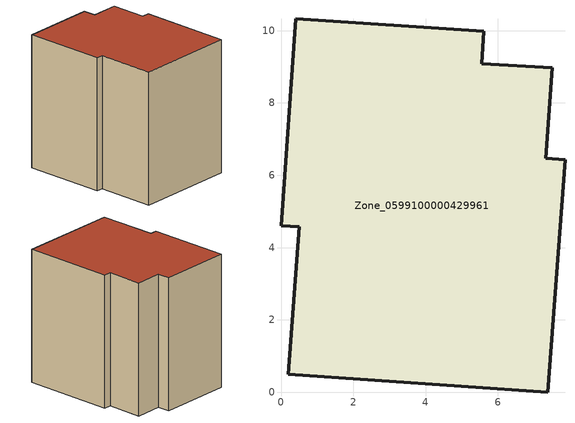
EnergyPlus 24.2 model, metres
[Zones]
Zone_0599100000429961
 floor ground (C_G): 7.86,6.43 7.38,0 0.2,0.5 0.5,4.57 0,4.61 0.4,10.33 5.61,9.98 5.55,9.09 7.51,8.98 7.32,6.47 z7.5
 wall outside (C_F): 5.55,9.09 5.61,9.98 0.4,10.33 0,4.61 0.5,4.57 0.2,0.5 7.38,0 7.86,6.43 7.32,6.47 7.51,8.98 5.55,9.09 z7.5:17
 roof outside (C_R): 7.32,6.47 7.51,8.98 5.55,9.09 5.61,9.98 0.4,10.33 0,4.61 0.5,4.57 0.2,0.5 7.38,0 7.86,6.43 z17
[BUILDING]
Pand.0599100000429961: North Axis=0; Terrain=City; Loads Convergence Tolerance Value=0.04; Temperature Convergence Tolerance Value=0.4; Solar Distribution=FullExterior; Maximum Number of Warmup Days=25; Minimum Number of Warmup Days=1
[Site:Location]
Rotterdam.The.Hague.AP_ZH_NLD Design_Conditions: Latitude=51.96; Longitude=4.45; Time Zone=1; Elevation=-4.5
[SITE:GROUNDTEMPERATURE:BUILDINGSURFACE]
18, 18, 18, 18, 18, 18, 18, 18, 18, 18, 18, 18
[MATERIAL] Thermal Absorptance=0.9; Solar Absorptance=0.7; Visible Absorptance=0.7
Name | Roughness | Thickness | Conductivity | Density | Specific Heat
G.TI.2006-2014 | MediumSmooth | 0.15 | 0.06 | 540 | 1210
F.TI.2006-2014 | Rough | 0.3 | 0.12 | 1920 | 840
R.TI.2006-2014 | MediumRough | 0.2 | 0.08 | 1500 | 1000
[CONSTRUCTION]
C_G: G.TI.2006-2014
C_F: F.TI.2006-2014
C_R: R.TI.2006-2014
[ZONE]
Zone_0599100000429961: Type=1; Multiplier=1; Ceiling Height=Autocalculate; Volume=Autocalculate; Floor Area=autocalculate; Part of Total Floor Area=Yes
[ZONEINFILTRATION:DESIGNFLOWRATE]
Infil_Zone_0599100000429961: Zone or ZoneList or Space or SpaceList=Zone_0599100000429961; Schedule=AlwaysOn; Design Flow Rate Calculation Method=Flow/Area; Flow Rate per Floor Area=0.0015; Constant Term Coefficient=1; Temperature Term Coefficient=0; Velocity Term Coefficient=0; Velocity Squared Term Coefficient=0
[HVACTEMPLATE:ZONE:IDEALLOADSAIRSYSTEM]
Zone_0599100000429961: Maximum Heating Supply Air Temperature=50; Minimum Cooling Supply Air Temperature=13; Maximum Heating Supply Air Humidity Ratio=0.0156; Minimum Cooling Supply Air Humidity Ratio=0.0077; Heating Limit=NoLimit; Cooling Limit=NoLimit; Dehumidification Control Type=ConstantSensibleHeatRatio; Cooling Sensible Heat Ratio=0.7; Dehumidification Setpoint=60; Humidification Control Type=None; Humidification Setpoint=30; Outdoor Air Method=None; Outdoor Air Flow Rate per Person=0.00944; Outdoor Air Flow Rate per Zone Floor Area=0; Outdoor Air Flow Rate per Zone=0; Demand Controlled Ventilation Type=None; Outdoor Air Economizer Type=NoEconomizer; Heat Recovery Type=None; Sensible Heat Recovery Effectiveness=0.7; Latent Heat Recovery Effectiveness=0.65
[ZONECONTROL:THERMOSTAT]
ThermostatControl_Zone_0599100000429961: Zone or ZoneList=Zone_0599100000429961; Control Type Schedule=DualSetpointControlType; Control 1=Thermostat_Zone_0599100000429961; Temperature Difference Between Cutout And Setpoint=0
[THERMOSTATSETPOINT:DUALSETPOINT]
Thermostat_Zone_0599100000429961: Heating Setpoint Temperature Schedule=HeatingSetpoint_Zone_0599100000429961; Cooling Setpoint Temperature Schedule=CoolingSetpoint_Zone_0599100000429961
[SCHEDULE:COMPACT]
HeatingSetpoint_Zone_0599100000429961: Through: 12/31, For: AllDays, Until: 24:00, 21
CoolingSetpoint_Zone_0599100000429961: Through: 12/31, For: AllDays, Until: 24:00, 24
DualSetpointControlType: Through: 12/31, For: AllDays, Until: 24:00, 4
AlwaysOn: Through: 12/31, For: AllDays, Until: 24:00, 1
